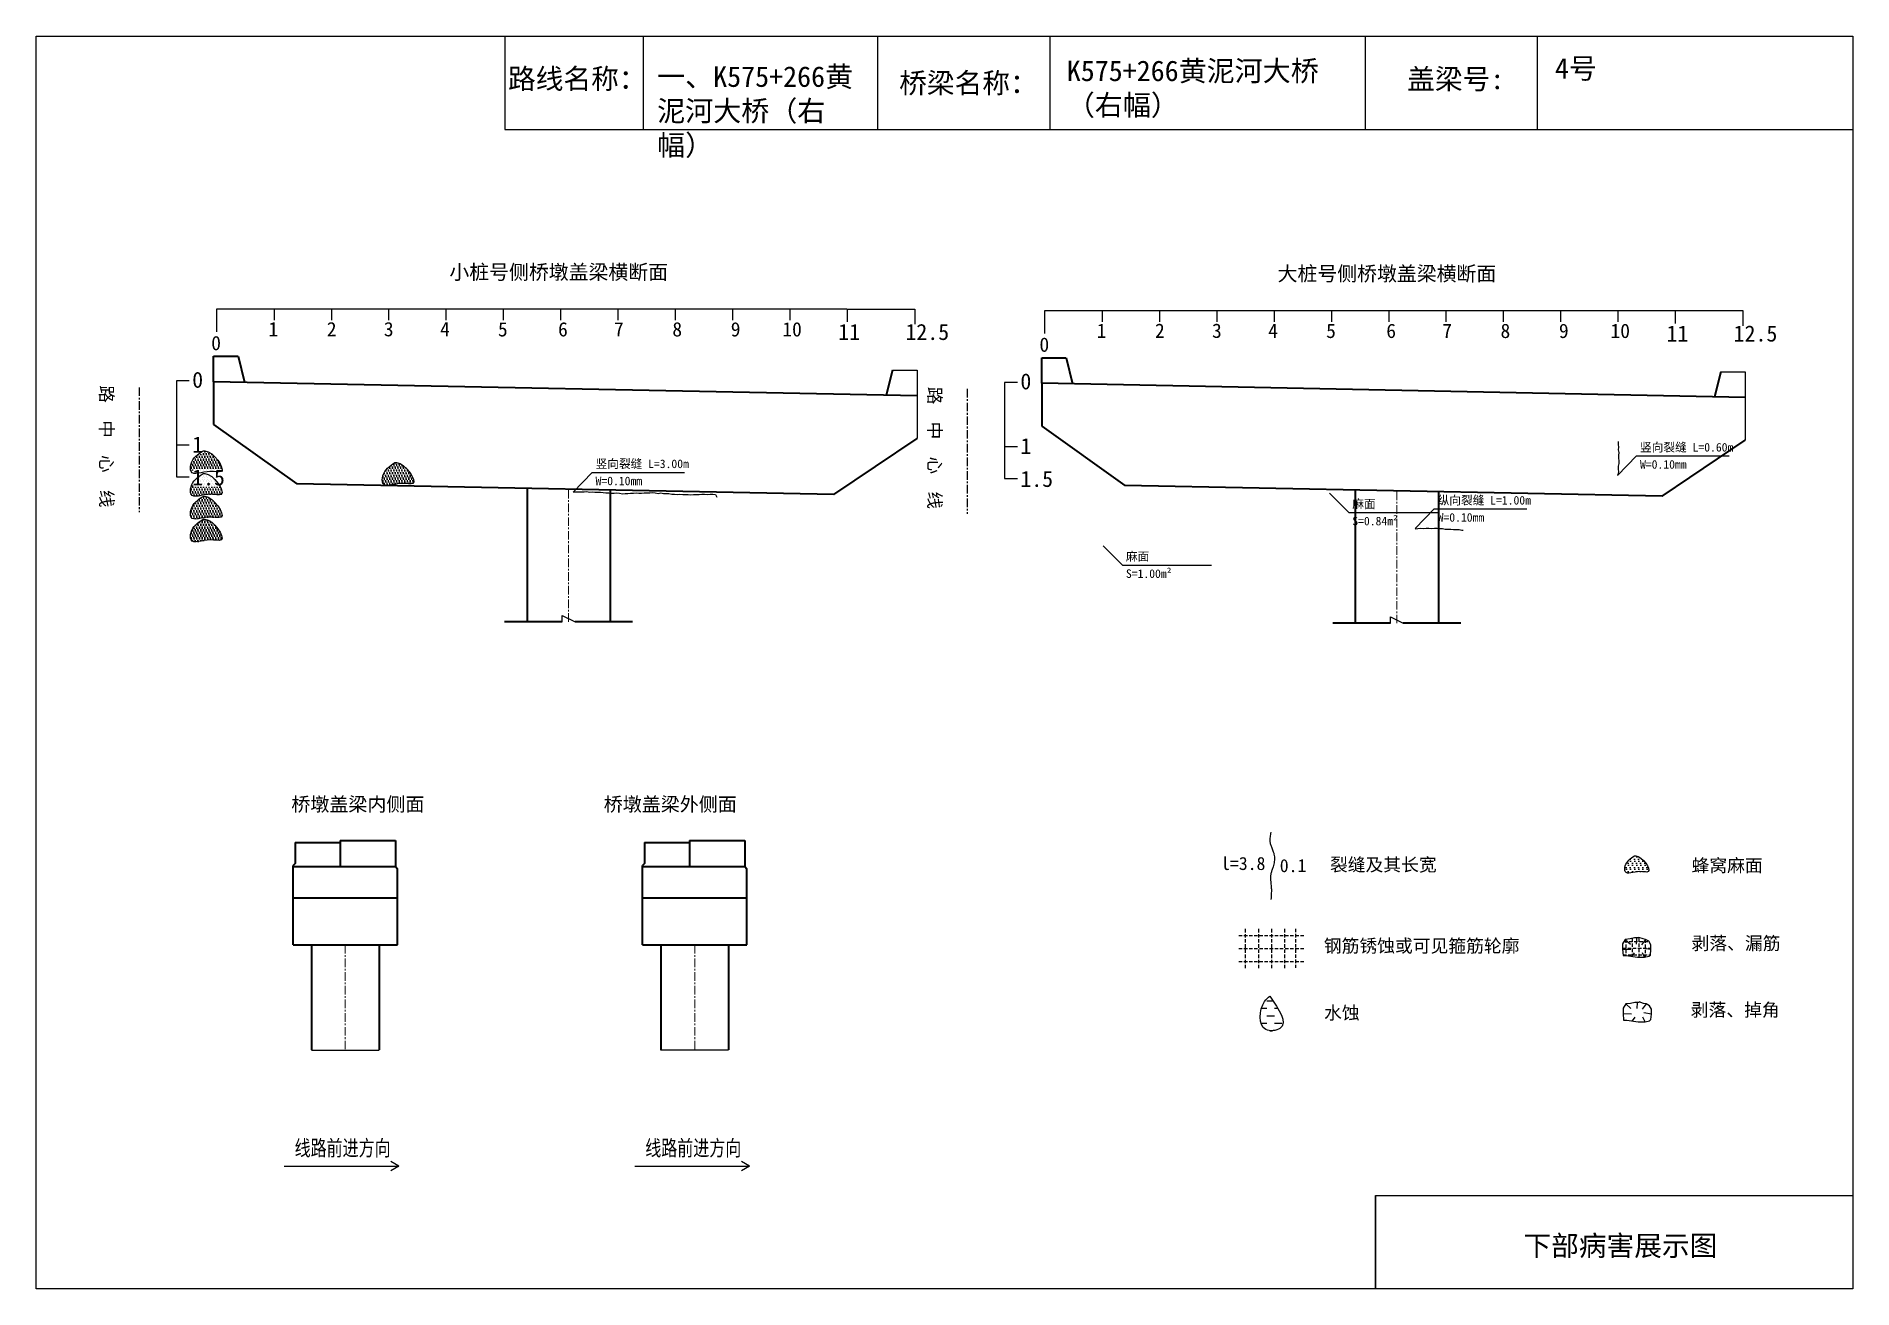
# Model space of a CAD drawing. Header units: millimetres. Extents: x 0 to 530, y 0 to 366.
import ezdxf
from ezdxf.enums import TextEntityAlignment as Align

# ---------------------------------------------------------------- set-up
doc = ezdxf.new("R2010")
doc.units = ezdxf.units.MM
for name, pattern in [('CENTER', [2, 1.25, -0.25, 0.25, -0.25]), ('DASHED', [0.75, 0.5, -0.25]), ('EBG_CENTER', [1.1, 0.8, -0.15, 0, -0.15])]:
    doc.linetypes.add(name, pattern=pattern)
doc.layers.add('Center', color=3, linetype='EBG_CENTER', lineweight=18)
doc.layers.add('中粗实线', color=4, linetype='Continuous', lineweight=35)
for name, color, linetype in [('加固措施', 7, 'Continuous'), ('图层1', 7, 'Continuous'), ('文字', 1, 'Continuous'), ('病害', 5, 'Continuous')]:
    doc.layers.add(name, color=color, linetype=linetype)
doc.styles.add('HAN', font='', dxfattribs={"width": 0.75})
doc.styles.get("Standard").update_dxf_attribs({"font": 'simsun.ttc', "height": 4.25})
doc.styles.add('汉字', font='')
doc.styles.get('HAN').set_extended_font_data('SimSun')
doc.styles.get('汉字').set_extended_font_data('SimSun')
pattern_1 = [(0, (-3019.80915, -229.5924), (0.396875, 0.79375), [0, -0.79375])]
pattern_2 = [(0, (-5094.3226, -525.2974), (0.396875, 0.79375), [0, -0.79375])]

# ---------------------------------------------------------------- blocks, each defined once
blk = doc.blocks.new('88888')
for p, q in [((1245.415, -3599.279), (1245.261, -3599.19)), ((1243.215, -3599.279), (1245.415, -3599.279)), ((1245.415, -3599.279), (1245.261, -3599.367))]:
    blk.add_line(p, q)
at = {"layer": '文字', "color": 0, "style": 'HAN', "width": 0.75}
blk.add_text('线路前进方向', height=0.3, dxfattribs=at).set_placement((1244.335, -3599.082), align=Align.CENTER)
blk = doc.blocks.new('adfsd')
at = {"lineweight": -2, "ltscale": 0.5}
for p, q in [((1140.897, -3083.694), (1140.936, -3083.729)), ((1140.983, -3083.682), (1140.981, -3083.729)), ((1141.053, -3083.694), (1141.022, -3083.735)), ((1140.876, -3083.768), (1140.94, -3083.769)), ((1140.948, -3083.824), (1140.969, -3083.796)), ((1141.045, -3083.83), (1141.028, -3083.796)), ((1141.094, -3083.772), (1141.036, -3083.763))]:
    blk.add_line(p, q, dxfattribs=at)
blk.add_lwpolyline([(1141, -3083.682), (1140.967, -3083.682), (1140.934, -3083.69), (1140.897, -3083.694), (1140.876, -3083.727), (1140.876, -3083.768), (1140.88, -3083.818), (1140.905, -3083.818), (1140.991, -3083.83), (1141.045, -3083.83), (1141.078, -3083.822), (1141.09, -3083.814), (1141.094, -3083.772), (1141.094, -3083.735), (1141.078, -3083.707), (1141.053, -3083.694), (1141.033, -3083.69), (1141, -3083.678)], dxfattribs=at)

msp = doc.modelspace()

# ---------------------------------------------------------------- hatches: boundary and pattern name
at = {"layer": '加固措施', "lineweight": -2}
h = msp.add_hatch(dxfattribs=at)
h.set_pattern_fill('DOTS')
h.set_pattern_definition(pattern_1)
edge = h.paths.add_edge_path()
edge.add_spline(control_points=[(48.66, 244.62), (47.17, 243.6), (45.06, 242.14), (44.82, 236.77), (49.82, 239.24), (56.61, 237.3), (51.55, 244.74), (48.83, 244.62), (48.66, 244.62)], knot_values=[0, 0, 0, 0, 5.205471, 7.397577, 12.944796, 16.169923, 23.88441, 24.400432, 24.400432, 24.400432, 24.400432], degree=3, periodic=0)
h = msp.add_hatch(dxfattribs=at)
h.set_pattern_fill('DOTS')
h.set_pattern_definition(pattern_1)
edge = h.paths.add_edge_path()
edge.add_spline(control_points=[(48.66, 244.62), (47.17, 243.6), (45.06, 242.14), (44.82, 236.77), (49.82, 239.24), (56.61, 237.3), (51.55, 244.74), (48.83, 244.62), (48.66, 244.62)], knot_values=[0, 0, 0, 0, 5.205471, 7.397577, 12.944796, 16.169923, 23.88441, 24.400432, 24.400432, 24.400432, 24.400432], degree=3, periodic=0)
h = msp.add_hatch(dxfattribs=at)
h.set_pattern_fill('DOTS')
h.set_pattern_definition(pattern_1)
edge = h.paths.add_edge_path()
edge.add_spline(control_points=[(104.66, 241.15), (103.17, 240.13), (101.06, 238.67), (100.82, 233.3), (105.82, 235.77), (112.61, 233.83), (107.55, 241.27), (104.83, 241.16), (104.66, 241.15)], knot_values=[0, 0, 0, 0, 5.205471, 7.397577, 12.944796, 16.169923, 23.88441, 24.400432, 24.400432, 24.400432, 24.400432], degree=3, periodic=0)
h = msp.add_hatch(dxfattribs=at)
h.set_pattern_fill('DOTS')
h.set_pattern_definition(pattern_1)
edge = h.paths.add_edge_path()
edge.add_spline(control_points=[(104.66, 241.15), (103.17, 240.13), (101.06, 238.67), (100.82, 233.3), (105.82, 235.77), (112.61, 233.83), (107.55, 241.27), (104.83, 241.16), (104.66, 241.15)], knot_values=[0, 0, 0, 0, 5.205471, 7.397577, 12.944796, 16.169923, 23.88441, 24.400432, 24.400432, 24.400432, 24.400432], degree=3, periodic=0)
h = msp.add_hatch(dxfattribs=at)
h.set_pattern_fill('DOTS')
h.set_pattern_definition(pattern_1)
edge = h.paths.add_edge_path()
edge.add_spline(control_points=[(48.66, 237.96), (47.17, 236.94), (45.06, 235.49), (44.82, 230.11), (49.82, 232.58), (56.61, 230.65), (51.55, 238.08), (48.83, 237.97), (48.66, 237.96)], knot_values=[0, 0, 0, 0, 5.205471, 7.397577, 12.944796, 16.169923, 23.88441, 24.400432, 24.400432, 24.400432, 24.400432], degree=3, periodic=0)
h = msp.add_hatch(dxfattribs=at)
h.set_pattern_fill('DOTS')
h.set_pattern_definition(pattern_1)
edge = h.paths.add_edge_path()
edge.add_spline(control_points=[(48.66, 237.96), (47.17, 236.94), (45.06, 235.49), (44.82, 230.11), (49.82, 232.58), (56.61, 230.65), (51.55, 238.08), (48.83, 237.97), (48.66, 237.96)], knot_values=[0, 0, 0, 0, 5.205471, 7.397577, 12.944796, 16.169923, 23.88441, 24.400432, 24.400432, 24.400432, 24.400432], degree=3, periodic=0)
h = msp.add_hatch(dxfattribs=at)
h.set_pattern_fill('DOTS')
h.set_pattern_definition(pattern_1)
edge = h.paths.add_edge_path()
edge.add_spline(control_points=[(48.66, 231.3), (47.17, 230.28), (45.06, 228.83), (44.82, 223.45), (49.82, 225.92), (56.61, 223.99), (51.55, 231.43), (48.83, 231.31), (48.66, 231.3)], knot_values=[0, 0, 0, 0, 5.205471, 7.397577, 12.944796, 16.169923, 23.88441, 24.400432, 24.400432, 24.400432, 24.400432], degree=3, periodic=0)
h = msp.add_hatch(dxfattribs=at)
h.set_pattern_fill('DOTS')
h.set_pattern_definition(pattern_1)
edge = h.paths.add_edge_path()
edge.add_spline(control_points=[(48.66, 231.3), (47.17, 230.28), (45.06, 228.83), (44.82, 223.45), (49.82, 225.92), (56.61, 223.99), (51.55, 231.43), (48.83, 231.31), (48.66, 231.3)], knot_values=[0, 0, 0, 0, 5.205471, 7.397577, 12.944796, 16.169923, 23.88441, 24.400432, 24.400432, 24.400432, 24.400432], degree=3, periodic=0)
h = msp.add_hatch(dxfattribs=at)
h.set_pattern_fill('DOTS')
h.set_pattern_definition(pattern_1)
edge = h.paths.add_edge_path()
edge.add_spline(control_points=[(48.66, 224.65), (47.17, 223.63), (45.06, 222.17), (44.82, 216.8), (49.82, 219.27), (56.61, 217.33), (51.55, 224.77), (48.83, 224.66), (48.66, 224.65)], knot_values=[0, 0, 0, 0, 5.205471, 7.397577, 12.944796, 16.169923, 23.88441, 24.400432, 24.400432, 24.400432, 24.400432], degree=3, periodic=0)
h = msp.add_hatch(dxfattribs=at)
h.set_pattern_fill('DOTS')
h.set_pattern_definition(pattern_1)
edge = h.paths.add_edge_path()
edge.add_spline(control_points=[(48.66, 224.65), (47.17, 223.63), (45.06, 222.17), (44.82, 216.8), (49.82, 219.27), (56.61, 217.33), (51.55, 224.77), (48.83, 224.66), (48.66, 224.65)], knot_values=[0, 0, 0, 0, 5.205471, 7.397577, 12.944796, 16.169923, 23.88441, 24.400432, 24.400432, 24.400432, 24.400432], degree=3, periodic=0)
h = msp.add_hatch(dxfattribs=at)
h.set_pattern_fill('DOTS', scale=0.761211)
h.set_pattern_definition([(0, (-4133.865, -228.021), (0.60421105, 1.2084221), [0, -1.2084221])])
edge = h.paths.add_edge_path()
edge.add_spline(control_points=[(466.5, 126.36), (465.37, 125.58), (463.76, 124.47), (463.58, 120.38), (467.38, 122.26), (472.55, 120.79), (468.71, 126.45), (466.63, 126.36), (466.5, 126.36)], knot_values=[0, 0, 0, 0, 5.205471, 7.397577, 12.944796, 16.169923, 23.88441, 24.400432, 24.400432, 24.400432, 24.400432], degree=3, periodic=0)
h = msp.add_hatch(dxfattribs=at)
h.set_pattern_fill('DASH', color=256, scale=0.68509)
h.set_pattern_definition([(0, (-3780.0898, -192.23), (2.1751598, 2.1751598), [2.1751598, -2.1751598])])
edge = h.paths.add_edge_path()
edge.add_spline(control_points=[(360.1, 85.42), (359.56, 84.94), (357.02, 82.69), (356.34, 74.5), (366.54, 75.95), (362.77, 81.5), (360.1, 85.42)], knot_values=[0, 0, 0, 0, 3.237042, 15.187225, 21.182779, 35.601669, 35.601669, 35.601669, 35.601669], degree=3, periodic=0)
at = {"layer": '病害', "lineweight": -2}
h = msp.add_hatch(dxfattribs=at)
h.set_pattern_fill('DOTS', color=4, style=0)
h.set_pattern_definition(pattern_2)
edge = h.paths.add_edge_path()
edge.add_spline(control_points=[(48.66, 244.62), (47.17, 243.6), (45.06, 242.14), (44.82, 236.77), (49.82, 239.24), (56.61, 237.3), (51.55, 244.74), (48.83, 244.62), (48.66, 244.62)], knot_values=[0, 0, 0, 0, 1.041094, 1.479515, 2.588959, 3.233985, 4.776882, 4.880086, 4.880086, 4.880086, 4.880086], degree=3, periodic=0)
h = msp.add_hatch(dxfattribs=at)
h.set_pattern_fill('DOTS', color=4, style=0)
h.set_pattern_definition(pattern_2)
edge = h.paths.add_edge_path()
edge.add_spline(control_points=[(48.66, 244.62), (47.17, 243.6), (45.06, 242.14), (44.82, 236.77), (49.82, 239.24), (56.61, 237.3), (51.55, 244.74), (48.83, 244.62), (48.66, 244.62)], knot_values=[0, 0, 0, 0, 1.041094, 1.479515, 2.588959, 3.233985, 4.776882, 4.880086, 4.880086, 4.880086, 4.880086], degree=3, periodic=0)
h = msp.add_hatch(dxfattribs=at)
h.set_pattern_fill('DOTS', color=4, style=0)
h.set_pattern_definition(pattern_2)
edge = h.paths.add_edge_path()
edge.add_spline(control_points=[(104.66, 241.15), (103.17, 240.13), (101.06, 238.67), (100.82, 233.3), (105.82, 235.77), (112.61, 233.83), (107.55, 241.27), (104.83, 241.16), (104.66, 241.15)], knot_values=[0, 0, 0, 0, 1.041094, 1.479515, 2.588959, 3.233985, 4.776882, 4.880086, 4.880086, 4.880086, 4.880086], degree=3, periodic=0)
h = msp.add_hatch(dxfattribs=at)
h.set_pattern_fill('DOTS', color=4, style=0)
h.set_pattern_definition(pattern_2)
edge = h.paths.add_edge_path()
edge.add_spline(control_points=[(104.66, 241.15), (103.17, 240.13), (101.06, 238.67), (100.82, 233.3), (105.82, 235.77), (112.61, 233.83), (107.55, 241.27), (104.83, 241.16), (104.66, 241.15)], knot_values=[0, 0, 0, 0, 1.041094, 1.479515, 2.588959, 3.233985, 4.776882, 4.880086, 4.880086, 4.880086, 4.880086], degree=3, periodic=0)
h = msp.add_hatch(dxfattribs=at)
h.set_pattern_fill('DOTS', color=4, style=0)
h.set_pattern_definition(pattern_2)
edge = h.paths.add_edge_path()
edge.add_spline(control_points=[(48.66, 237.96), (47.17, 236.94), (45.06, 235.49), (44.82, 230.11), (49.82, 232.58), (56.61, 230.65), (51.55, 238.08), (48.83, 237.97), (48.66, 237.96)], knot_values=[0, 0, 0, 0, 1.041094, 1.479515, 2.588959, 3.233985, 4.776882, 4.880086, 4.880086, 4.880086, 4.880086], degree=3, periodic=0)
h = msp.add_hatch(dxfattribs=at)
h.set_pattern_fill('DOTS', color=4, style=0)
h.set_pattern_definition(pattern_2)
edge = h.paths.add_edge_path()
edge.add_spline(control_points=[(48.66, 237.96), (47.17, 236.94), (45.06, 235.49), (44.82, 230.11), (49.82, 232.58), (56.61, 230.65), (51.55, 238.08), (48.83, 237.97), (48.66, 237.96)], knot_values=[0, 0, 0, 0, 1.041094, 1.479515, 2.588959, 3.233985, 4.776882, 4.880086, 4.880086, 4.880086, 4.880086], degree=3, periodic=0)
h = msp.add_hatch(dxfattribs=at)
h.set_pattern_fill('DOTS', color=4, style=0)
h.set_pattern_definition(pattern_2)
edge = h.paths.add_edge_path()
edge.add_spline(control_points=[(48.66, 231.3), (47.17, 230.28), (45.06, 228.83), (44.82, 223.45), (49.82, 225.92), (56.61, 223.99), (51.55, 231.43), (48.83, 231.31), (48.66, 231.3)], knot_values=[0, 0, 0, 0, 1.041094, 1.479515, 2.588959, 3.233985, 4.776882, 4.880086, 4.880086, 4.880086, 4.880086], degree=3, periodic=0)
h = msp.add_hatch(dxfattribs=at)
h.set_pattern_fill('DOTS', color=4, style=0)
h.set_pattern_definition(pattern_2)
edge = h.paths.add_edge_path()
edge.add_spline(control_points=[(48.66, 231.3), (47.17, 230.28), (45.06, 228.83), (44.82, 223.45), (49.82, 225.92), (56.61, 223.99), (51.55, 231.43), (48.83, 231.31), (48.66, 231.3)], knot_values=[0, 0, 0, 0, 1.041094, 1.479515, 2.588959, 3.233985, 4.776882, 4.880086, 4.880086, 4.880086, 4.880086], degree=3, periodic=0)
h = msp.add_hatch(dxfattribs=at)
h.set_pattern_fill('DOTS', color=4, style=0)
h.set_pattern_definition(pattern_2)
edge = h.paths.add_edge_path()
edge.add_spline(control_points=[(48.66, 224.65), (47.17, 223.63), (45.06, 222.17), (44.82, 216.8), (49.82, 219.27), (56.61, 217.33), (51.55, 224.77), (48.83, 224.66), (48.66, 224.65)], knot_values=[0, 0, 0, 0, 1.041094, 1.479515, 2.588959, 3.233985, 4.776882, 4.880086, 4.880086, 4.880086, 4.880086], degree=3, periodic=0)
h = msp.add_hatch(dxfattribs=at)
h.set_pattern_fill('DOTS', color=4, style=0)
h.set_pattern_definition(pattern_2)
edge = h.paths.add_edge_path()
edge.add_spline(control_points=[(48.66, 224.65), (47.17, 223.63), (45.06, 222.17), (44.82, 216.8), (49.82, 219.27), (56.61, 217.33), (51.55, 224.77), (48.83, 224.66), (48.66, 224.65)], knot_values=[0, 0, 0, 0, 1.041094, 1.479515, 2.588959, 3.233985, 4.776882, 4.880086, 4.880086, 4.880086, 4.880086], degree=3, periodic=0)
h = msp.add_hatch(dxfattribs=at)
h.set_pattern_fill('DOTS', color=4, scale=0.761211, style=0)
h.set_pattern_definition([(0, (-7292.149, -678.2086), (0.60421105, 1.2084221), [0, -1.2084221])])
edge = h.paths.add_edge_path()
edge.add_spline(control_points=[(466.5, 126.36), (465.37, 125.58), (463.76, 124.47), (463.58, 120.38), (467.38, 122.26), (472.55, 120.79), (468.71, 126.45), (466.63, 126.36), (466.5, 126.36)], knot_values=[0, 0, 0, 0, 1.041094, 1.479515, 2.588959, 3.233985, 4.776882, 4.880086, 4.880086, 4.880086, 4.880086], degree=3, periodic=0)

# ---------------------------------------------------------------- linework, layer by layer
at = {"color": 0, "linetype": 'ByBlock'}
for p, q in [((0, 365.59), (530.24, 365.59)), ((0, 0), (0, 365.59)), ((136.78, 365.59), (136.78, 338.41)), ((245.6, 365.59), (245.6, 338.41)), ((387.92, 365.59), (387.92, 338.41)), ((438.18, 365.53), (438.18, 338.35)), ((530.24, 365.59), (530.24, 0)), ((136.78, 338.41), (530.24, 338.41)), ((390.91, 0), (390.91, 27.18)), ((390.91, 27.18), (530.24, 27.18)), ((530.24, 0), (0, 0))]:
    msp.add_line(p, q, dxfattribs=at)
at = {"color": 0}
for p, q in [((52.68, 279.33), (52.68, 286.02)), ((52.68, 286.02), (69.4, 286.02)), ((69.4, 286.02), (69.4, 282.68)), ((69.4, 286.02), (86.13, 286.02)), ((86.13, 286.02), (102.85, 286.02)), ((86.13, 286.02), (86.13, 282.68)), ((102.85, 286.02), (119.58, 286.02)), ((102.85, 286.02), (102.85, 282.68)), ((119.58, 286.02), (136.3, 286.02)), ((119.58, 286.02), (119.58, 282.68)), ((136.3, 286.02), (153.03, 286.02)), ((136.3, 286.02), (136.3, 282.68)), ((153.03, 286.02), (169.75, 286.02)), ((153.03, 286.02), (153.03, 282.68)), ((169.75, 286.02), (186.48, 286.02)), ((169.75, 286.02), (169.75, 282.68)), ((186.48, 286.02), (203.2, 286.02)), ((186.48, 286.02), (186.48, 282.68)), ((186.48, 286.02), (199.86, 286.02)), ((203.2, 286.02), (219.93, 286.02)), ((203.2, 286.02), (203.2, 282.68)), ((203.2, 286.02), (206.55, 286.02)), ((219.93, 286.02), (236.65, 286.02)), ((219.93, 286.02), (219.93, 282.68)), ((236.66, 285.98), (236.66, 282.23)), ((294.45, 278.88), (294.45, 285.57)), ((294.45, 285.57), (311.17, 285.57)), ((311.17, 285.57), (311.17, 282.23)), ((311.17, 285.57), (327.9, 285.57)), ((327.9, 285.57), (344.62, 285.57)), ((327.9, 285.57), (327.9, 282.23)), ((344.62, 285.57), (361.35, 285.57)), ((344.62, 285.57), (344.62, 282.23)), ((361.35, 285.57), (378.07, 285.57)), ((361.35, 285.57), (361.35, 282.23)), ((378.07, 285.57), (394.8, 285.57)), ((378.07, 285.57), (378.07, 282.23)), ((394.8, 285.57), (411.52, 285.57)), ((394.8, 285.57), (394.8, 282.23)), ((411.52, 285.57), (428.25, 285.57)), ((411.52, 285.57), (411.52, 282.23)), ((428.25, 285.57), (444.97, 285.57)), ((428.25, 285.57), (428.25, 282.23)), ((428.25, 285.57), (441.63, 285.57)), ((444.97, 285.57), (461.7, 285.57)), ((444.97, 285.57), (444.97, 282.23)), ((444.97, 285.57), (448.32, 285.57)), ((461.7, 285.57), (478.42, 285.57)), ((461.7, 285.57), (461.7, 282.23)), ((478.43, 285.53), (478.43, 281.78)), ((44.63, 264.98), (40.9, 264.98)), ((40.9, 264.98), (40.9, 236.97)), ((286.4, 264.53), (282.67, 264.53)), ((282.67, 264.53), (282.67, 236.52)), ((40.9, 246.31), (44.63, 246.31)), ((282.67, 245.86), (286.4, 245.86)), ((40.9, 236.97), (44.63, 236.97)), ((282.67, 236.52), (286.4, 236.52)), ((153.53, 194.68), (153.53, 196.55)), ((395.3, 194.23), (395.3, 196.1))]:
    msp.add_line(p, q, dxfattribs=at)
at = {"linetype": 'ByBlock'}
for p, q in [((236.66, 285.98), (256.44, 285.98)), ((256.44, 285.98), (256.44, 281.57)), ((478.43, 285.53), (498.21, 285.53)), ((498.21, 285.53), (498.21, 281.12)), ((249.97, 268.12), (257.12, 268.12)), ((257.12, 268.12), (257.12, 260.65)), ((491.74, 267.67), (498.89, 267.67)), ((498.89, 267.67), (498.89, 260.2)), ((257.12, 260.65), (257.12, 248.14)), ((498.89, 260.2), (498.89, 247.69)), ((153.53, 196.55), (157.26, 194.68)), ((395.3, 196.1), (399.03, 194.23))]:
    msp.add_line(p, q, dxfattribs=at)
at = {"color": 1, "linetype": 'CENTER', "ltscale": 2}
for p, q in [((29.99, 263.09), (29.99, 226.65)), ((271.76, 262.64), (271.76, 226.2))]:
    msp.add_line(p, q, dxfattribs=at)
at = {"color": 1, "linetype": 'DASHED', "ltscale": 2}
for p, q in [((351.03, 103.12), (370.06, 103.12)), ((352.93, 105.02), (352.93, 93.6)), ((356.74, 105.02), (356.74, 93.6)), ((360.55, 105.02), (360.55, 93.6)), ((364.35, 105.02), (364.35, 93.6)), ((367.61, 105.05), (367.61, 93.63)), ((463.45, 101.3), (470.83, 101.3)), ((463.98, 101.94), (463.98, 97.23)), ((465.89, 102.25), (465.89, 96.99)), ((467.79, 102.25), (467.79, 96.76)), ((469.69, 101.95), (469.69, 96.82)), ((351.03, 99.31), (370.06, 99.31)), ((351.03, 95.5), (370.06, 95.5)), ((463.06, 99.39), (471.36, 99.39)), ((463.2, 97.49), (471.21, 97.49))]:
    msp.add_line(p, q, dxfattribs=at)
for p, q in [((80.29, 69.58), (100.06, 69.58)), ((182.26, 69.76), (202.03, 69.76))]:
    msp.add_line(p, q)
at = {"color": 0, "linetype": 'ByBlock'}
msp.add_lwpolyline([(0, 365.59), (530.24, 365.59), (530.24, 0), (0, 0)], close=True, dxfattribs=at)
at = {"color": 7}
for points in [[(461.79, 247.26), (461.82, 246.46), (461.92, 245.66), (461.82, 244.86), (462, 244.06), (461.84, 243.26), (461.86, 242.46), (461.94, 241.66), (461.94, 240.86), (461.82, 240.06), (461.77, 239.26), (461.89, 238.46), (461.72, 237.66), (461.6, 237.36)], [(461.6, 237.36), (467.16, 243.12), (494.16, 243.12)], [(156.69, 232.55), (162.25, 238.3), (189.25, 238.3)], [(156.69, 232.57), (157.49, 232.6), (158.29, 232.58), (159.09, 232.63), (159.89, 232.63), (160.69, 232.71), (161.49, 232.55), (162.29, 232.64), (163.09, 232.51), (163.89, 232.5), (164.69, 232.51), (165.49, 232.39), (166.29, 232.33), (167.09, 232.37), (167.89, 232.18), (168.69, 232.22), (169.49, 232.29), (170.29, 232.26), (171.09, 232.06), (171.89, 232.08), (172.69, 232.1), (173.49, 232.25), (174.29, 232.26), (175.09, 232.28), (175.89, 232.2), (176.69, 232.19), (177.49, 232.34), (178.29, 232.33), (179.09, 232.32), (179.89, 232.39), (180.69, 232.31), (181.49, 232.15), (182.29, 232.28), (183.09, 232.13), (183.89, 232.16), (184.69, 232.16), (185.49, 231.95), (186.29, 231.89), (187.09, 231.84), (187.89, 231.89), (188.69, 231.8), (189.49, 231.85), (190.29, 231.86), (191.09, 231.75), (191.89, 231.85), (192.69, 231.79), (193.49, 231.86), (194.29, 231.97), (195.09, 231.98), (195.89, 231.85), (196.69, 231.94), (197.49, 231.92), (198.29, 231.87), (198.69, 231.08)], [(377.5, 232.23), (383.16, 226.58), (409.16, 226.58)], [(402.52, 221.89), (408.08, 227.65), (435.08, 227.65)], [(402.52, 221.81), (403.32, 221.9), (404.12, 222.04), (404.92, 221.91), (405.72, 222.03), (406.52, 221.96), (407.32, 221.94), (408.12, 222.03), (408.92, 222.01), (409.72, 221.88), (410.52, 221.87), (411.32, 221.7), (412.12, 221.68), (412.92, 221.76), (413.72, 221.63), (414.52, 221.58), (415.32, 221.58), (416.12, 221.42), (416.52, 221.4)], [(311.42, 216.88), (317.08, 211.23), (343.08, 211.23)]]:
    msp.add_lwpolyline(points, dxfattribs=at)
at = {"lineweight": -2}
for points, knots in [([(48.66, 244.62), (47.17, 243.6), (45.06, 242.14), (44.82, 236.77), (49.82, 239.24), (56.61, 237.3), (51.55, 244.74), (48.83, 244.62), (48.66, 244.62)], [0, 0, 0, 0, 2.602735, 3.698789, 6.472398, 8.084961, 11.942205, 12.200216, 12.200216, 12.200216, 12.200216]), ([(48.66, 244.62), (47.17, 243.6), (45.06, 242.14), (44.82, 236.77), (49.82, 239.24), (56.61, 237.3), (51.55, 244.74), (48.83, 244.62), (48.66, 244.62)], [0, 0, 0, 0, 2.602735, 3.698789, 6.472398, 8.084961, 11.942205, 12.200216, 12.200216, 12.200216, 12.200216]), ([(104.66, 241.15), (103.17, 240.13), (101.06, 238.67), (100.82, 233.3), (105.82, 235.77), (112.61, 233.83), (107.55, 241.27), (104.83, 241.16), (104.66, 241.15)], [0, 0, 0, 0, 2.602735, 3.698789, 6.472398, 8.084961, 11.942205, 12.200216, 12.200216, 12.200216, 12.200216]), ([(104.66, 241.15), (103.17, 240.13), (101.06, 238.67), (100.82, 233.3), (105.82, 235.77), (112.61, 233.83), (107.55, 241.27), (104.83, 241.16), (104.66, 241.15)], [0, 0, 0, 0, 2.602735, 3.698789, 6.472398, 8.084961, 11.942205, 12.200216, 12.200216, 12.200216, 12.200216]), ([(48.66, 237.96), (47.17, 236.94), (45.06, 235.49), (44.82, 230.11), (49.82, 232.58), (56.61, 230.65), (51.55, 238.08), (48.83, 237.97), (48.66, 237.96)], [0, 0, 0, 0, 2.602735, 3.698789, 6.472398, 8.084961, 11.942205, 12.200216, 12.200216, 12.200216, 12.200216]), ([(48.66, 237.96), (47.17, 236.94), (45.06, 235.49), (44.82, 230.11), (49.82, 232.58), (56.61, 230.65), (51.55, 238.08), (48.83, 237.97), (48.66, 237.96)], [0, 0, 0, 0, 2.602735, 3.698789, 6.472398, 8.084961, 11.942205, 12.200216, 12.200216, 12.200216, 12.200216]), ([(48.66, 231.3), (47.17, 230.28), (45.06, 228.83), (44.82, 223.45), (49.82, 225.92), (56.61, 223.99), (51.55, 231.43), (48.83, 231.31), (48.66, 231.3)], [0, 0, 0, 0, 2.602735, 3.698789, 6.472398, 8.084961, 11.942205, 12.200216, 12.200216, 12.200216, 12.200216]), ([(48.66, 231.3), (47.17, 230.28), (45.06, 228.83), (44.82, 223.45), (49.82, 225.92), (56.61, 223.99), (51.55, 231.43), (48.83, 231.31), (48.66, 231.3)], [0, 0, 0, 0, 2.602735, 3.698789, 6.472398, 8.084961, 11.942205, 12.200216, 12.200216, 12.200216, 12.200216]), ([(48.66, 224.65), (47.17, 223.63), (45.06, 222.17), (44.82, 216.8), (49.82, 219.27), (56.61, 217.33), (51.55, 224.77), (48.83, 224.66), (48.66, 224.65)], [0, 0, 0, 0, 2.602735, 3.698789, 6.472398, 8.084961, 11.942205, 12.200216, 12.200216, 12.200216, 12.200216]), ([(48.66, 224.65), (47.17, 223.63), (45.06, 222.17), (44.82, 216.8), (49.82, 219.27), (56.61, 217.33), (51.55, 224.77), (48.83, 224.66), (48.66, 224.65)], [0, 0, 0, 0, 2.602735, 3.698789, 6.472398, 8.084961, 11.942205, 12.200216, 12.200216, 12.200216, 12.200216]), ([(466.5, 126.36), (465.37, 125.58), (463.76, 124.47), (463.58, 120.38), (467.38, 122.26), (472.55, 120.79), (468.71, 126.45), (466.63, 126.36), (466.5, 126.36)], [0, 0, 0, 0, 3.962461, 5.631115, 9.853718, 12.30872, 18.18107, 18.573871, 18.573871, 18.573871, 18.573871])]:
    msp.add_open_spline(points, degree=3, knots=knots, dxfattribs=at)
at = {"layer": 'Center', "color": 1, "linetype": 'CENTER', "ltscale": 2}
for p, q in [((155.39, 233.17), (155.39, 194.68)), ((397.17, 232.72), (397.17, 194.23)), ((90.2, 100.38), (90.2, 69.7)), ((192.2, 100.38), (192.2, 69.7))]:
    msp.add_line(p, q, dxfattribs=at)
at = {"layer": '中粗实线', "color": 0}
for p, q in [((51.73, 264.76), (51.73, 272.23)), ((51.73, 272.23), (58.88, 272.23)), ((58.88, 272.23), (60.75, 264.58)), ((293.5, 264.31), (293.5, 271.78)), ((293.5, 271.78), (300.65, 271.78)), ((300.65, 271.78), (302.52, 264.13)), ((249.97, 268.12), (248.1, 260.83)), ((491.74, 267.67), (489.87, 260.38)), ((51.73, 264.76), (51.73, 252.25)), ((257.12, 260.65), (51.73, 264.76)), ((293.5, 264.31), (293.5, 251.8)), ((498.89, 260.2), (293.5, 264.31)), ((51.73, 252.25), (76, 234.96)), ((293.5, 251.8), (317.77, 234.51)), ((232.85, 231.83), (257.12, 248.14)), ((474.62, 231.37), (498.89, 247.69)), ((232.85, 231.83), (76, 234.96)), ((143.26, 233.42), (143.26, 194.68)), ((474.62, 231.37), (317.77, 234.51)), ((167.53, 232.93), (167.53, 194.68)), ((385.03, 232.97), (385.03, 194.23)), ((409.3, 232.48), (409.3, 194.23)), ((153.53, 194.68), (136.72, 194.68)), ((174.07, 194.68), (157.26, 194.68)), ((395.3, 194.23), (378.49, 194.23)), ((415.84, 194.23), (399.03, 194.23)), ((75.58, 130.22), (88.68, 130.22)), ((75.58, 130.22), (75.58, 124.13)), ((88.68, 130.83), (104.82, 130.83)), ((88.68, 130.83), (88.68, 123.21)), ((104.82, 130.83), (104.82, 123.21)), ((177.59, 130.22), (190.68, 130.22)), ((177.59, 130.22), (177.59, 124.13)), ((190.68, 130.83), (206.82, 130.83)), ((190.68, 130.83), (190.68, 123.21)), ((206.82, 130.83), (206.82, 123.21)), ((75.58, 124.13), (74.98, 123.52)), ((74.98, 100.38), (74.98, 123.52)), ((74.98, 123.21), (104.82, 123.21)), ((104.82, 123.21), (105.42, 122.6)), ((105.42, 100.38), (105.42, 122.6)), ((177.59, 124.13), (176.98, 123.52)), ((176.98, 100.38), (176.98, 123.52)), ((176.98, 123.21), (206.82, 123.21)), ((206.82, 123.21), (207.43, 122.6)), ((207.43, 100.38), (207.43, 122.6)), ((74.98, 114.08), (105.42, 114.08)), ((176.98, 114.08), (207.43, 114.08)), ((74.98, 100.38), (105.42, 100.38)), ((80.3, 100.38), (80.3, 69.7)), ((100.1, 100.38), (100.1, 69.7)), ((176.98, 100.38), (207.43, 100.38)), ((182.31, 100.38), (182.31, 69.7)), ((202.1, 100.38), (202.1, 69.7))]:
    msp.add_line(p, q, dxfattribs=at)
at = {"layer": '加固措施', "lineweight": -2}
msp.add_open_spline([(360.1, 85.42), (359.56, 84.94), (357.02, 82.69), (356.34, 74.5), (366.54, 75.95), (362.77, 81.5), (360.1, 85.42)], degree=3, knots=[0, 0, 0, 0, 2.217654, 10.404596, 14.512083, 24.390306, 24.390306, 24.390306, 24.390306], dxfattribs=at)
at = {"layer": '图层1', "lineweight": -2}
msp.add_open_spline([(360.38, 133.26), (360.34, 133.02), (360.29, 132.79), (360.18, 132.09), (360.12, 131.65), (360.09, 131.03), (360.09, 130.83), (360.12, 130.52), (360.13, 130.4), (360.17, 130.17), (360.2, 130.06), (360.3, 129.64), (360.42, 129.32), (360.69, 128.61), (360.85, 128.23), (361.15, 127.4), (361.29, 126.95), (361.43, 126.17), (361.46, 125.87), (361.47, 125.27), (361.44, 124.98), (361.37, 124.43), (361.31, 124.16), (361.19, 123.65), (361.12, 123.41), (360.93, 122.8), (360.8, 122.45), (360.59, 121.79), (360.49, 121.48), (360.39, 121.06), (360.36, 120.92), (360.33, 120.69), (360.31, 120.59), (360.3, 120.37), (360.29, 120.25), (360.28, 119.84), (360.3, 119.52), (360.35, 118.83), (360.39, 118.46), (360.46, 117.82), (360.48, 117.56), (360.52, 117.05), (360.53, 116.82), (360.54, 116.36), (360.54, 116.13), (360.53, 115.46), (360.5, 115.02), (360.45, 114.26), (360.42, 113.94), (360.4, 113.62)], degree=3, knots=[0, 0, 0, 0, 0.93103, 0.93103, 2.904338, 2.904338, 3.933552, 3.933552, 4.598026, 4.598026, 5.2625, 5.2625, 6.799065, 6.799065, 8.335629, 8.335629, 9.872194, 9.872194, 10.744529, 10.744529, 11.616864, 11.616864, 12.4892, 12.4892, 13.361535, 13.361535, 14.755665, 14.755665, 16.149795, 16.149795, 16.835641, 16.835641, 17.410365, 17.410365, 17.98509, 17.98509, 19.45733, 19.45733, 20.929571, 20.929571, 21.910052, 21.910052, 22.722819, 22.722819, 23.535585, 23.535585, 25.161117, 25.161117, 26.428502, 26.428502, 26.428502, 26.428502], dxfattribs=at)
at = {"layer": '病害', "color": 5}
for p, q in [((136.78, 365.59), (136.78, 338.41)), ((245.6, 365.59), (245.6, 338.41)), ((387.92, 365.59), (387.92, 338.41)), ((530.24, 365.59), (530.24, 338.41)), ((136.78, 338.41), (387.36, 338.41)), ((387.36, 338.41), (530.24, 338.41)), ((390.91, 27.18), (530.24, 27.18)), ((390.91, 27.18), (390.91, 0)), ((530.24, 27.18), (530.24, 0))]:
    msp.add_line(p, q, dxfattribs=at)
at = {"layer": '病害', "color": 0}
for p, q in [((177.19, 365.59), (177.19, 338.41)), ((295.85, 365.59), (295.85, 338.41))]:
    msp.add_line(p, q, dxfattribs=at)

# ---------------------------------------------------------------- block references
at = {"color": 0, "xscale": 38.06053851010397, "yscale": 38.06053851010397, "zscale": 38.06053851010397}
for p in [(-42959.3, 117468.99), (-42959.14, 117450.16)]:
    msp.add_blockref('adfsd', p, dxfattribs=at)
at = {"xscale": 15.22421540404159, "yscale": 15.22421540404159, "zscale": 15.22421540404159}
for p in [(-18854.61, 54831.98), (-18752.24, 54831.98)]:
    msp.add_blockref('88888', p, dxfattribs=at)

# ---------------------------------------------------------------- texts
for s, height, p in [('1', 4.18, (67.77, 278.01)), ('2', 4.18, (84.8, 278.01)), ('3', 4.18, (101.45, 278.01)), ('4', 4.18, (117.86, 278.01)), ('5', 4.18, (134.76, 277.97)), ('6', 4.18, (152.32, 277.97)), ('7', 4.18, (168.66, 277.97)), ('8', 4.18, (185.67, 277.97)), ('9', 4.18, (202.72, 277.97)), ('10', 4.181, (217.78, 277.97)), ('11', 4.693, (234.1, 276.94)), ('12.5', 4.693, (253.71, 276.94)), ('1', 4.18, (309.54, 277.56)), ('2', 4.18, (326.57, 277.56)), ('3', 4.18, (343.22, 277.56)), ('4', 4.18, (359.63, 277.56)), ('5', 4.18, (376.53, 277.52)), ('6', 4.18, (394.09, 277.52)), ('7', 4.18, (410.44, 277.52)), ('8', 4.18, (427.44, 277.52)), ('9', 4.18, (444.49, 277.52)), ('10', 4.181, (459.55, 277.52)), ('11', 4.693, (475.87, 276.49)), ('12.5', 4.693, (495.48, 276.49)), ('0', 4.18, (51.06, 273.95)), ('0', 4.18, (292.83, 273.5)), ('0', 4.67, (45.51, 262.98)), ('0', 4.67, (287.28, 262.53)), ('1', 4.67, (45.51, 244.09)), ('1', 4.67, (287.28, 243.64)), ('1.5', 4.668, (45.51, 234.5)), ('1.5', 4.668, (287.28, 234.05))]:
    msp.add_text(s, height=height).set_placement(p)
for p in [(18.64, 263.69), (260.41, 263.24)]:
    msp.add_text('路  中  心  线', height=3.734, rotation=270).set_placement(p)
at = {"color": 7}
for s, p in [('竖向裂缝 L=0.60m', (468.16, 244.37)), ('竖向裂缝 L=3.00m', (163.25, 239.55)), ('W=0.10mm', (468.16, 239.37)), ('W=0.10mm', (163.25, 234.55)), ('麻面', (384.16, 227.83)), ('纵向裂缝 L=1.00m', (409.08, 228.9)), ('S=0.84m²', (384.16, 222.83)), ('W=0.10mm', (409.08, 223.9)), ('麻面', (318.08, 212.48)), ('S=1.00m²', (318.08, 207.48))]:
    msp.add_text(s, height=2.5, dxfattribs=at).set_placement(p)
at = {"char_height": 6, "attachment_point": 1}
for s, insert, width in [('{\\fSimSun|b0|i0|c134|p2;\\C7;一、K575+266黄泥河大桥（右幅）}', (181.23, 356.83), 62.0827), ('K575+266黄泥河大桥（右幅）', (300.82, 358.52), 84.4751), ('4号', (443.31, 359.23), 78.5613)]:
    msp.add_mtext(s, dxfattribs=dict(at, insert=insert, width=width))
at = {"layer": '图层1', "style": '汉字'}
for s, p in [('路线名称：', (137.7, 350.25)), ('桥梁名称：', (251.89, 349)), ('盖梁号:', (400.2, 350.16)), ('下部病害展示图', (434.11, 9.58))]:
    msp.add_text(s, height=5.93, dxfattribs=at).set_placement(p)
at = {"layer": '图层1', "lineweight": -2, "attachment_point": 1}
for s, insert, char_height in [('l=3.8', (345.86, 126.03), 3.806), ('0.1', (362.99, 125.4), 3.806), ('裂缝及其长宽', (377.65, 125.68), 3.806), ('蜂窝麻面', (483.22, 125.44), 3.806), ('钢筋锈蚀或可见箍筋轮廓', (375.86, 101.98), 3.8061), ('剥落、漏筋', (483.22, 102.74), 3.806), ('水蚀', (375.93, 82.42), 3.806), ('剥落、掉角', (482.98, 83.29), 3.806)]:
    msp.add_mtext(s, dxfattribs=dict(at, insert=insert, char_height=char_height))
at = {"layer": '文字', "color": 0}
for s, height, p in [('小桩号侧桥墩盖梁横断面', 4.2544, (152.49, 294.64)), ('大桩号侧桥墩盖梁横断面', 4.2544, (394.27, 294.19)), ('桥墩盖梁内侧面', 4.069, (93.87, 139.39)), ('桥墩盖梁外侧面', 4.069, (185.07, 139.39))]:
    msp.add_text(s, height=height, dxfattribs=at).set_placement(p, align=Align.CENTER)

doc.saveas('drawing.dxf')
